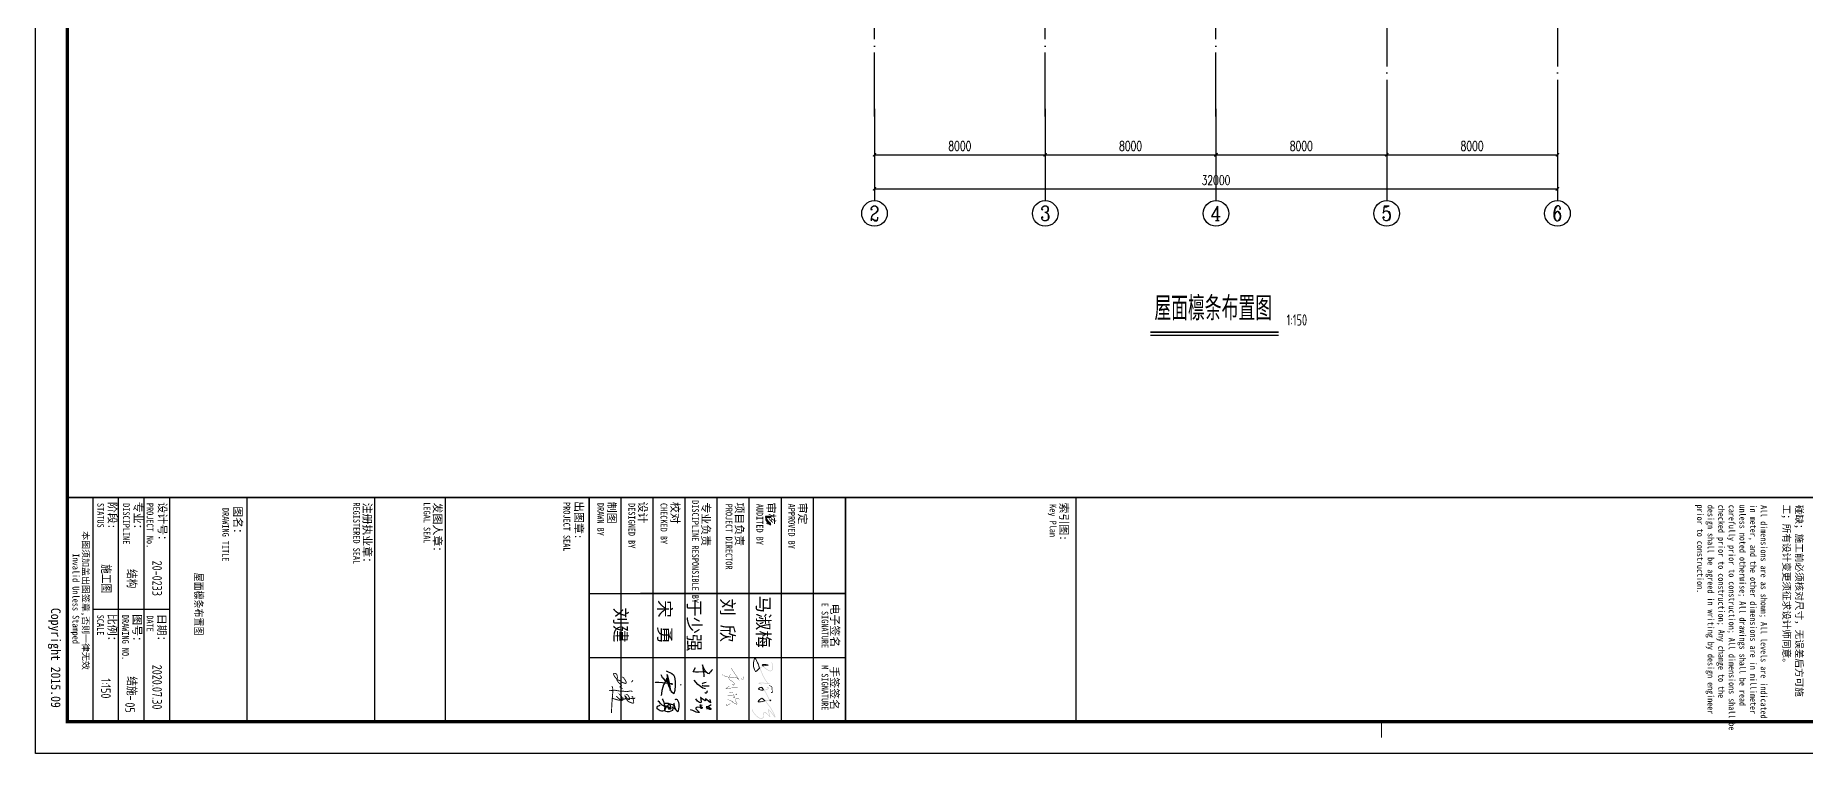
# Model space of a CAD drawing. Extents: x 899043 to 2598688, y -137197 to 211789.
# Drawn here: x 1499643 to 1582584, y 3985 to 37655 of the extents above; entities that cross this region are included whole.
import ezdxf
from ezdxf.enums import TextEntityAlignment as Align

# ---------------------------------------------------------------- set-up
doc = ezdxf.new("R2010")
doc.units = 0
doc.header["$LTSCALE"] = 1500
doc.header["$MEASUREMENT"] = 0
doc.linetypes.add('DOTE', pattern=[2.42, 2, -0.2, 0.02, -0.2])
for name, color, linetype in [('00-tk', 151, 'Continuous'), ('AXIS', 3, 'Continuous'), ('AXIS_TEXT', 7, 'Continuous'), ('iicon', 7, 'Continuous'), ('NUM', 7, 'Continuous'), ('WALL', 7, 'Continuous')]:
    doc.layers.add(name, color=color, linetype=linetype)
for name, color, linetype, lineweight in [('TK-签名', 70, 'Continuous', 30), ('功能名称', 255, 'Continuous', 0), ('钢板标注', 9, 'Continuous', 18)]:
    doc.layers.add(name, color=color, linetype=linetype, lineweight=lineweight)
doc.styles.add('_TCH_AXIS', font='COMPLEX', dxfattribs={"bigfont": 'GBCBIG'})
doc.styles.add('_TCH_DIM_T3', font='SIMPLEX', dxfattribs={"width": 0.705882, "bigfont": 'GBCBIG'})
doc.styles.add('COMPLEX', font='COMPLEX')
doc.styles.add('DS6FS', font='tssdeng.shx', dxfattribs={"width": 0.8, "bigfont": 'tssdchn.shx'})
doc.styles.add('DS6HT', font='simhei.ttf', dxfattribs={"width": 0.8})
doc.styles.add('H1', font='')
doc.styles.add('TSSD_Dimension', font='Tssdeng.shx', dxfattribs={"width": 0.7, "bigfont": 'hztxt.shx'})
doc.styles.get('H1').set_extended_font_data('SimSun')
doc.dimstyles.new('_TCH_ARCH&&150', dxfattribs={"dimtxt": 446.25, "dimasz": 150, "dimexe": 375, "dimexo": 450, "dimgap": 189.375, "dimtad": 1, "dimdec": 0, "dimzin": 0, "dimdsep": 46, "dimtxsty": '_TCH_DIM_T3', "dimblk": 'ARCHTICK', "dimcen": 0.09, "dimclrt": 7, "dimazin": 2, "dimtfac": 1, "dimtdec": 0, "dimtix": 1, "dimtmove": 2, "dimatfit": 3, "dimfxl": 0, "dimtolj": 1, "dimtzin": 0, "dimarcsym": 0})

# ---------------------------------------------------------------- blocks, each defined once
blk = doc.blocks.new('A$C7C122B11')
at = {"layer": 'iicon', "color": 13, "const_width": 7.58}
for points in [[(244, 611), (279, 605)], [(279, 605), (315, 591)], [(321, 572), (298, 526)], [(315, 591), (321, 572)], [(872, 485), (858, 469)], [(0, 251), (101, 316)], [(101, 316), (199, 383)], [(180, 234), (214, 214)], [(220, 61), (189, 0)], [(199, 383), (301, 455)], [(214, 214), (249, 201)], [(254, 164), (220, 61)], [(249, 201), (284, 195)], [(270, 260), (254, 164)], [(322, 465), (255, 393)], [(255, 393), (267, 338)], [(267, 338), (270, 260)], [(284, 195), (312, 200)], [(301, 455), (344, 476)], [(312, 200), (331, 220)], [(331, 220), (382, 295)], [(382, 295), (411, 328)], [(411, 328), (434, 349)], [(434, 349), (448, 349)], [(448, 349), (455, 315)], [(455, 315), (462, 292)], [(462, 292), (485, 335)], [(535, 158), (509, 209)], [(575, 108), (535, 158)], [(554, 440), (553, 381)], [(553, 381), (555, 298)], [(555, 298), (561, 212)], [(561, 212), (572, 134)], [(572, 134), (575, 108)], [(674, 309), (686, 266)], [(686, 266), (692, 224)], [(692, 224), (692, 211)], [(718, 416), (741, 413)], [(745, 400), (719, 368)], [(726, 309), (755, 327)], [(741, 413), (745, 400)], [(755, 327), (790, 346)], [(756, 296), (765, 257)], [(762, 218), (762, 180)], [(762, 180), (763, 160)], [(765, 257), (762, 218)], [(790, 346), (817, 357)], [(826, 342), (799, 315)], [(817, 357), (835, 356)], [(835, 356), (826, 342)], [(858, 469), (850, 439)], [(850, 439), (850, 403)], [(850, 403), (863, 373)], [(863, 373), (876, 363)], [(876, 363), (897, 363)], [(892, 201), (876, 164)], [(909, 233), (892, 201)], [(897, 363), (924, 382)], [(921, 283), (909, 233)], [(923, 311), (921, 283)], [(924, 382), (974, 414)], [(951, 294), (937, 279)], [(971, 334), (951, 294)], [(991, 378), (971, 334)], [(974, 414), (997, 421)], [(980, 231), (1007, 207)], [(1010, 411), (991, 378)], [(997, 421), (1010, 411)], [(1033, 121), (1002, 119)], [(1007, 207), (1028, 171)], [(1028, 171), (1033, 146)], [(1033, 146), (1033, 121)]]:
    blk.add_lwpolyline(points, dxfattribs=at)
blk = doc.blocks.new('A$C26561F03')
at = {"layer": 'WALL'}
for p, q in [((150, 688), (177, 655)), ((177, 655), (214, 628)), ((214, 628), (252, 600)), ((252, 600), (277, 584)), ((277, 584), (268, 546)), ((662, 590), (665, 508)), ((1068, 593), (1118, 614)), ((1150, 572), (1084, 500)), ((1118, 614), (1187, 628)), ((1187, 628), (1150, 572)), ((1246, 649), (1268, 615)), ((1268, 615), (1304, 564)), ((1304, 564), (1309, 523)), ((1307, 568), (1333, 598)), ((1333, 598), (1360, 635)), ((1377, 566), (1343, 524)), ((1360, 635), (1394, 635)), ((1397, 608), (1377, 566)), ((1394, 635), (1397, 608)), ((88, 412), (0, 376)), ((0, 376), (76, 385)), ((76, 385), (204, 403)), ((222, 89), (81, 156)), ((166, 452), (88, 412)), ((224, 488), (166, 452)), ((204, 403), (295, 415)), ((216, 496), (223, 419)), ((231, 157), (222, 89)), ((223, 419), (231, 254)), ((268, 546), (224, 488)), ((231, 254), (231, 157)), ((295, 415), (378, 424)), ((616, 235), (483, 114)), ((550, 496), (561, 437)), ((561, 437), (583, 381)), ((583, 381), (597, 366)), ((680, 311), (616, 235)), ((660, 364), (640, 392)), ((669, 415), (660, 364)), ((665, 508), (669, 415)), ((725, 389), (680, 311)), ((749, 474), (725, 389)), ((810, 531), (834, 516)), ((834, 516), (863, 508)), ((863, 508), (884, 493)), ((880, 471), (867, 448)), ((884, 493), (880, 471)), ((1057, 371), (1016, 328)), ((1016, 328), (1022, 313)), ((1022, 313), (1078, 322)), ((1120, 459), (1057, 371)), ((1135, 221), (1058, 166)), ((1084, 500), (1061, 471)), ((1061, 471), (1109, 474)), ((1078, 322), (1153, 340)), ((1109, 474), (1120, 459)), ((1181, 286), (1135, 221)), ((1153, 340), (1188, 328)), ((1188, 328), (1181, 286)), ((1271, 364), (1258, 328)), ((1258, 328), (1263, 293)), ((1263, 293), (1289, 314)), ((1289, 314), (1309, 338)), ((1309, 523), (1308, 495)), ((1309, 338), (1344, 361)), ((1343, 524), (1316, 499)), ((1316, 499), (1363, 515)), ((1328, 304), (1325, 232)), ((1325, 232), (1330, 189)), ((1328, 304), (1332, 359)), ((1357, 326), (1328, 304)), ((1330, 189), (1340, 165)), ((1332, 359), (1335, 388)), ((1340, 165), (1370, 167)), ((1344, 361), (1362, 360)), ((1365, 339), (1357, 326)), ((1362, 360), (1365, 339)), ((1363, 515), (1390, 517)), ((1370, 167), (1427, 221)), ((1429, 80), (1406, 0)), ((1427, 221), (1472, 263)), ((1474, 180), (1429, 80)), ((1472, 263), (1484, 279)), ((1486, 229), (1474, 180)), ((1484, 279), (1486, 229))]:
    blk.add_line(p, q, dxfattribs=at)
blk = doc.blocks.new('20150828165454')
h = blk.add_hatch(color=256)
h.paths.add_polyline_path([(-4440, 30), (-4590, 65), (-4738, 73), (-4862, 73), (-4992, 72), (-5125, 52), (-5266, 37), (-5393, 13), (-5517, -12), (-5636, -56), (-5741, -115), (-5764, -162), (-5753, -202), (-5720, -224), (-5687, -211), (-5590, -156), (-5487, -118), (-5372, -95), (-5250, -72), (-5111, -57), (-4983, -38), (-4861, -37), (-4741, -37), (-4606, -44), (-4481, -73), (-4396, -123), (-4309, -200), (-4258, -277), (-4228, -372), (-4222, -432), (-4226, -493), (-4256, -619), (-4303, -715), (-4397, -874), (-4482, -1002), (-4524, -1077), (-4590, -1174), (-4663, -1268), (-4809, -1452), (-5015, -1664), (-5034, -1609), (-5089, -1342), (-5123, -1119), (-5136, -855), (-5186, -665), (-5310, -733), (-5417, -938), (-5505, -1249), (-5497, -1579), (-5468, -1849), (-5423, -2020), (-5307, -2086), (-5075, -1883), (-5061, -1869), (-5023, -1980), (-4920, -2172), (-4812, -2296), (-4775, -2346), (-4907, -2394), (-5121, -2478), (-5344, -2571), (-5520, -2636), (-5732, -2723), (-5969, -2837), (-6203, -2949), (-6416, -3043), (-6581, -3165), (-6703, -3245), (-6753, -3389), (-6543, -3484), (-6306, -3571), (-6047, -3628), (-5675, -3683), (-5346, -3696), (-4984, -3674), (-4626, -3589), (-4404, -3489), (-4020, -3309), (-3956, -3186), (-3956, -3088), (-4121, -2902), (-4378, -2661), (-4537, -2481), (-4598, -2400), (-4501, -2365), (-4236, -2257), (-3766, -2061), (-3213, -1827), (-2411, -1391), (-2174, -1208), (-2003, -1066), (-1843, -939), (-1870, -1118), (-1916, -1391), (-1963, -1659), (-1997, -1943), (-2000, -2196), (-1987, -2394), (-1897, -2716), (-1739, -2464), (-1664, -2061), (-1660, -2046), (-1673, -2009), (-1704, -2000), (-1735, -2006), (-1772, -2040), (-1844, -2423), (-1858, -2447), (-1878, -2376), (-1890, -2193), (-1887, -1950), (-1854, -1675), (-1808, -1409), (-1762, -1135), (-1727, -907), (-1723, -906), (-1721, -872), (-1721, -871), (-1703, -509, 0.9997794), (-1812, -503), (-1829, -818), (-1884, -831), (-2072, -981), (-2243, -1122), (-2471, -1298), (-3261, -1728), (-3808, -1959), (-4278, -2155), (-4541, -2262), (-4667, -2307), (-4727, -2228), (-4828, -2109), (-4922, -1935), (-4975, -1781), (-4727, -1525), (-4576, -1336), (-4501, -1239), (-4430, -1135), (-4388, -1059), (-4304, -932), (-4206, -767), (-4152, -656), (-4116, -509), (-4112, -430), (-4119, -351), (-4158, -229), (-4225, -127), (-4331, -33)])
h.paths.add_polyline_path([(-5250, -856), (-5246, -872), (-5233, -1130), (-5198, -1361), (-5140, -1638), (-5101, -1752), (-5151, -1803), (-5320, -1952), (-5328, -1947), (-5360, -1829), (-5387, -1572), (-5395, -1263), (-5314, -979)], flags=16)
h.paths.add_polyline_path([(-4706, -2439), (-4622, -2551), (-4457, -2737), (-4200, -2979), (-4066, -3130), (-4066, -3160), (-4100, -3226), (-4450, -3389), (-4661, -3484), (-5000, -3565), (-5347, -3585), (-5665, -3573), (-6027, -3519), (-6275, -3465), (-6502, -3382), (-6616, -3330), (-6611, -3316), (-6519, -3255), (-6360, -3139), (-6157, -3049), (-5921, -2936), (-5688, -2824), (-5479, -2739), (-5303, -2673), (-5080, -2580), (-4869, -2497)], flags=16)
blk.add_hatch(color=256).paths.add_polyline_path([(-168, -111), (-139, -122), (-168, -209), (-178, -172), (-217, -188), (-241, -231), (-240, -253), (-228, -276), (-200, -294), (-168, -302), (-115, -297), (-77, -292), (-54, -271), (-64, -244), (0, -55), (-152, 0), (-457, -20), (-795, -59), (-1146, -70), (-1281, -116), (-1343, -253), (-1500, -603), (-1494, -694), (-1442, -689), (-1397, -663), (-1400, -648), (-1243, -299), (-1200, -205), (-1126, -179), (-787, -168), (-448, -130)])
h = blk.add_hatch(color=256)
h.paths.add_polyline_path([(-688, -999), (-758, -854), (-875, -743), (-1035, -731), (-1201, -885), (-1136, -1058), (-1108, -1080), (-1080, -1087), (-1031, -1082), (-1031, -1038), (-1033, -1019), (-1072, -915), (-995, -844), (-922, -850), (-848, -920), (-789, -1044), (-688, -1286), (-658, -1498), (-642, -1566), (-853, -1712), (-1191, -1986), (-1209, -2083), (-1177, -2315), (-1093, -2534), (-846, -2791), (-664, -2671), (-615, -2561), (-516, -2337), (-480, -2070), (-489, -1817), (-511, -1642), (-518, -1613), (-479, -1586), (-165, -1385), (192, -1191), (537, -1003), (1087, -738), (1231, -674), (1250, -797), (1292, -1025), (1329, -1168), (1390, -1315), (1395, -1327), (1306, -1404), (1156, -1569), (983, -1775), (814, -1969), (842, -2080), (917, -2204), (1145, -2513), (1400, -2745), (1622, -2852), (1738, -2764), (1754, -2564), (1717, -2283), (1677, -1889), (1607, -1705), (1537, -1400), (1523, -1361), (1651, -1250), (1970, -1051), (2327, -770), (2760, -428), (2899, -354), (3238, -160), (3696, 101), (3975, 242), (4325, 379), (4403, 392), (4098, 197), (3764, -67), (3426, -339), (3128, -580), (3036, -733), (3084, -838), (3231, -876), (4286, -573), (4170, -677), (3520, -1353), (3490, -1494), (3543, -1600), (3652, -1703), (3791, -1744), (4210, -1764), (4485, -1782), (4603, -1871), (4653, -1995), (4701, -2170), (4651, -2340), (4517, -2625), (4351, -2851), (4045, -3162), (3802, -3368), (3636, -3501), (3516, -3583), (3351, -3668), (3136, -3711), (3117, -3707), (3087, -3712), (3058, -3730), (3044, -3762), (3044, -3803), (3072, -3829), (3115, -3829), (3158, -3819), (3388, -3773), (3573, -3678), (3701, -3590), (3872, -3453), (4120, -3243), (4435, -2922), (4612, -2681), (4754, -2379), (4815, -2171), (4757, -1960), (4694, -1802), (4525, -1674), (4216, -1654), (3809, -1635), (3708, -1605), (3633, -1534), (3606, -1480), (3621, -1406), (4246, -756), (4499, -531), (4400, -447), (4272, -463), (3230, -762), (3162, -745), (3160, -740), (3213, -654), (3495, -425), (3832, -153), (4162, 107), (4528, 341), (4539, 495), (4415, 505), (4296, 485), (3930, 343), (3644, 198), (3183, -65), (2846, -258), (2700, -335), (2259, -684), (1907, -961), (1585, -1162), (1483, -1251), (1434, -1133), (1400, -1002), (1358, -778), (1335, -627), (1338, -626), (1600, -468), (1348, -242), (1207, -133), (1215, -560), (1041, -638), (487, -905), (139, -1094), (-221, -1290), (-540, -1495), (-545, -1498), (-550, -1478), (-581, -1257)])
h.paths.add_polyline_path([(-617, -1682), (-599, -1826), (-590, -2065), (-623, -2307), (-715, -2516), (-752, -2596), (-830, -2649), (-998, -2474), (-1070, -2287), (-1098, -2086), (-1090, -2046), (-787, -1800)], flags=16)
h.paths.add_polyline_path([(935, -1998), (1066, -1847), (1239, -1641), (1383, -1483), (1433, -1440), (1501, -1737), (1569, -1915), (1608, -2296), (1643, -2567), (1632, -2706), (1609, -2724), (1462, -2653), (1227, -2439), (1009, -2142), (945, -2037)], flags=16)
h.paths.add_polyline_path([(1324, -506), (1321, -366), (1416, -451)], flags=16)
for points in [[(-4869, -2497), (-4706, -2439), (-4622, -2551), (-4457, -2737), (-4200, -2979), (-4066, -3130), (-4066, -3160), (-4100, -3226), (-4450, -3389), (-4661, -3484), (-5000, -3565), (-5347, -3585), (-5665, -3573), (-6027, -3519), (-6275, -3465), (-6502, -3382), (-6616, -3330), (-6611, -3316), (-6519, -3255), (-6360, -3139), (-6157, -3049), (-5921, -2936), (-5688, -2824), (-5479, -2739), (-5303, -2673), (-5080, -2580)], [(-5246, -872), (-5233, -1130), (-5198, -1361), (-5140, -1638), (-5101, -1752), (-5151, -1803), (-5320, -1952), (-5328, -1947), (-5360, -1829), (-5387, -1572), (-5395, -1263), (-5314, -979), (-5250, -856)], [(-617, -1682), (-599, -1826), (-590, -2065), (-623, -2307), (-715, -2516), (-752, -2596), (-830, -2649), (-998, -2474), (-1070, -2287), (-1098, -2086), (-1090, -2046), (-787, -1800)], [(1383, -1483), (1433, -1440), (1501, -1737), (1569, -1915), (1608, -2296), (1643, -2567), (1632, -2706), (1609, -2724), (1462, -2653), (1227, -2439), (1009, -2142), (945, -2037), (935, -1998), (1066, -1847), (1239, -1641)], [(1321, -366), (1324, -506), (1416, -451)]]:
    blk.add_lwpolyline(points, close=True)
blk = doc.blocks.new('A$C16496DF1')
at = {"layer": '00-tk'}
for p, q in [((178350, 126150), (178350, 0)), ((166350, 124650), (166350, 1500)), ((176850, 124650), (176850, 1500)), ((166350, 48750), (176850, 48750)), ((166350, 37950), (176850, 37950)), ((166350, 37950), (176850, 37950)), ((166350, 37950), (176850, 37950)), ((166350, 37950), (176850, 37950)), ((166350, 37950), (176850, 37950)), ((176850, 37950), (166350, 37950)), ((176850, 37950), (166350, 37950)), ((176850, 37950), (166350, 37950)), ((166350, 37950), (176850, 37950)), ((170850, 25950), (170850, 37950)), ((170850, 37950), (170850, 28350)), ((173850, 25950), (173850, 37950)), ((173850, 28350), (173850, 37950)), ((176850, 36450), (166350, 36450)), ((176850, 34950), (166350, 34950)), ((176850, 34950), (166350, 34950)), ((167232, 34253), (167230, 34214)), ((167230, 34214), (167275, 34214)), ((167273, 34460), (167232, 34450)), ((167232, 34450), (167232, 34304)), ((167232, 34304), (167233, 34290)), ((167233, 34290), (167232, 34253)), ((167273, 34304), (167273, 34460)), ((167273, 34266), (167273, 34304)), ((167274, 34228), (167273, 34266)), ((167275, 34214), (167274, 34228)), ((167365, 34259), (167328, 34246)), ((167328, 34246), (167337, 34237)), ((167337, 34237), (167359, 34208)), ((167359, 34208), (167385, 34219)), ((167399, 34274), (167365, 34259)), ((167385, 34219), (167419, 34235)), ((167429, 34291), (167399, 34274)), ((167419, 34235), (167440, 34248)), ((167462, 34313), (167429, 34291)), ((167440, 34248), (167471, 34269)), ((167490, 34336), (167462, 34313)), ((167471, 34269), (167496, 34287)), ((167505, 34352), (167490, 34336)), ((167496, 34287), (167526, 34314)), ((167533, 34382), (167505, 34352)), ((167526, 34314), (167588, 34314)), ((167555, 34409), (167533, 34382)), ((167556, 34412), (167555, 34409)), ((167576, 34446), (167556, 34412)), ((167556, 34344), (167581, 34376)), ((167588, 34314), (167556, 34344)), ((167581, 34460), (167576, 34446)), ((167614, 34441), (167581, 34460)), ((167581, 34376), (167601, 34403)), ((167601, 34403), (167604, 34408)), ((167604, 34408), (167629, 34435)), ((167629, 34435), (167614, 34441)), ((176850, 33450), (166350, 33450)), ((176850, 33450), (166350, 33450)), ((176850, 31950), (166350, 31950)), ((176850, 31950), (166350, 31950)), ((176850, 30450), (166350, 30450)), ((176850, 30450), (166350, 30450)), ((176850, 28950), (166350, 28950)), ((176850, 28950), (166350, 28950)), ((176850, 27450), (166350, 27450)), ((176850, 27450), (166350, 27450)), ((166350, 25950), (176850, 25950)), ((166350, 25950), (176850, 25950)), ((176850, 25950), (166350, 25950)), ((176850, 25950), (166350, 25950)), ((166350, 19200), (176850, 19200)), ((176850, 15900), (166350, 15900)), ((176850, 6300), (166350, 6300)), ((171600, 6300), (171600, 2700)), ((176850, 5100), (166350, 5100)), ((176850, 3900), (166350, 3900)), ((176850, 2700), (166350, 2700)), ((176850, 1500), (3750, 1500)), ((176850, 1500), (166350, 1500))]:
    blk.add_line(p, q, dxfattribs=at)
at = {"layer": '00-tk', "linetype": 'Continuous'}
blk.add_line((178350, 0), (0, 0), dxfattribs=at)
at = {"layer": '00-tk', "const_width": 150}
blk.add_lwpolyline([(3750, 124650), (176850, 124650), (176850, 1500), (3750, 1500)], close=True, dxfattribs=at)
at = {"layer": '00-tk'}
for points, const_width in [([(166350, 1500), (166350, 124650)], 75), ([(176850, 63075), (177600, 63075)], 52.5)]:
    blk.add_lwpolyline(points, dxfattribs=dict(at, const_width=const_width))
blk.add_lwpolyline([(166350, 9900), (176850, 9900), (176850, 6300), (166350, 6300)], close=True, dxfattribs=at)
at = {"layer": 'AXIS', "color": 1, "ltscale": 1000, "const_width": 42}
for points in [[(174750, 27508), (174788, 27535), (174802, 27565), (174828, 27581), (174865, 27605), (174895, 27627), (174923, 27646), (174953, 27664), (174984, 27677), (175019, 27686), (175044, 27682), (175055, 27669), (175061, 27647), (175054, 27622), (175024, 27528), (175018, 27515), (175001, 27486), (174989, 27467), (174965, 27434), (174942, 27403), (174912, 27334), (174907, 27312), (174888, 27270), (174858, 27237), (174836, 27221), (174811, 27198), (174780, 27168), (174749, 27149), (174713, 27125), (174666, 27105), (174641, 27093), (174605, 27088), (174596, 27101), (174586, 27132), (174590, 27158), (174602, 27188), (174625, 27228), (174649, 27242), (174677, 27253), (174736, 27265), (174778, 27270), (174820, 27263), (174864, 27243), (174895, 27245), (174921, 27256), (174974, 27293), (175036, 27340), (175083, 27396), (175120, 27442), (175147, 27463), (175183, 27445), (175193, 27422), (175198, 27405), (175223, 27386), (175235, 27407), (175257, 27434), (175275, 27459), (175293, 27501), (175293, 27501), (175295, 27512)], [(174908, 28001), (174933, 27984), (174957, 27969), (174970, 27951), (174986, 27931), (174992, 27921)], [(175457, 27971), (175422, 27945), (175422, 27945), (175413, 27892), (175413, 27864), (175417, 27837), (175424, 27809), (175439, 27758), (175444, 27701), (175444, 27655), (175428, 27583), (175422, 27479), (175424, 27433), (175419, 27381), (175406, 27310), (175393, 27214), (175378, 27163), (175391, 27014), (175384, 26926), (175386, 26891), (175387, 26877)], [(175566, 27661), (175574, 27706), (175605, 27752), (175641, 27788), (175718, 27825), (175757, 27838), (175780, 27844), (175803, 27844), (175819, 27808), (175796, 27752), (175757, 27716), (175697, 27677), (175665, 27646), (175647, 27628), (175711, 27638), (175774, 27647), (175788, 27640), (175787, 27590), (175743, 27545), (175733, 27520), (175703, 27487), (175670, 27462), (175642, 27443), (175623, 27418), (175685, 27473), (175733, 27482), (175772, 27495), (175811, 27499), (175841, 27494), (175814, 27438), (175812, 27387), (175777, 27348), (175737, 27295), (175697, 27263), (175677, 27240), (175669, 27218)], [(175703, 27933), (175682, 27951), (175676, 27971), (175695, 27988), (175743, 28000), (175788, 28008), (175853, 28019), (175881, 28027), (175912, 28032), (175943, 28035), (175975, 28025), (175988, 28000), (175976, 27955), (175968, 27916), (175943, 27866), (175919, 27800), (175850, 27724), (175827, 27713), (175816, 27704), (175769, 27709), (175757, 27716)], [(175738, 28105), (175753, 28077), (175768, 28058), (175769, 28031), (175772, 28021), (175775, 28005), (175760, 27963), (175764, 27909), (175774, 27887), (175775, 27873), (175773, 27842), (175781, 27739), (175774, 27709), (175787, 27622), (175798, 27579), (175811, 27559), (175838, 27516), (175867, 27474), (175863, 27437), (175849, 27397), (175844, 27348), (175825, 27238), (175804, 27191), (175782, 27105), (175754, 27038)], [(175182, 27010), (175235, 27037), (175291, 27049), (175387, 27052), (175433, 27056), (175480, 27055), (175557, 27044), (175618, 27033), (175698, 27039), (175721, 27033), (175760, 27019), (175814, 27023), (175856, 27025), (175925, 27017), (175962, 27009), (176019, 27006), (176068, 27009), (176115, 27009), (176167, 27004), (176229, 27000), (176296, 26996), (176341, 26993), (176393, 26992), (176426, 26995), (176443, 26996)]]:
    blk.add_lwpolyline(points, dxfattribs=at)
at = {"layer": 'TK-签名'}
for p, q in [((174590, 29823), (174663, 29896)), ((174663, 29896), (174755, 29938)), ((174755, 29938), (174866, 29958)), ((174866, 29958), (174975, 29977)), ((174975, 29977), (175055, 29977)), ((175055, 29977), (175157, 29977)), ((175141, 30252), (175110, 30221)), ((175157, 29977), (175395, 29967)), ((175395, 29967), (175554, 29911)), ((175554, 29911), (175474, 29820)), ((175793, 30037), (175809, 30062)), ((175799, 30005), (175793, 30037)), ((175811, 29983), (175799, 30005)), ((175809, 30062), (175868, 30098)), ((175868, 30098), (175943, 30128)), ((175943, 30128), (176051, 30143)), ((176002, 29926), (175984, 29919)), ((175984, 29919), (176015, 29916)), ((176124, 29947), (176002, 29926)), ((176015, 29916), (176074, 29927)), ((176061, 29860), (176015, 29702)), ((176051, 30143), (176140, 30145)), ((176099, 29928), (176061, 29860)), ((176074, 29927), (176231, 29961)), ((176238, 29942), (176099, 29928)), ((176215, 29979), (176124, 29947)), ((176140, 30145), (176261, 30138)), ((176140, 29838), (176220, 29869)), ((176305, 30018), (176215, 29979)), ((176220, 29869), (176334, 29854)), ((176231, 29961), (176273, 29954)), ((176273, 29954), (176238, 29942)), ((176261, 30138), (176394, 30095)), ((176354, 30048), (176305, 30018)), ((176394, 30095), (176354, 30048)), ((174467, 29561), (174590, 29823)), ((174717, 29614), (174646, 29601)), ((174646, 29601), (174649, 29607)), ((174649, 29607), (174890, 29663)), ((174694, 29332), (174659, 29318)), ((174752, 29362), (174694, 29332)), ((174804, 29612), (174717, 29614)), ((174791, 29389), (174752, 29362)), ((174847, 29437), (174791, 29389)), ((174899, 29620), (174804, 29612)), ((174813, 29563), (174844, 29574)), ((174844, 29574), (174995, 29504)), ((174931, 29516), (174847, 29437)), ((174890, 29663), (175044, 29698)), ((174976, 29633), (174899, 29620)), ((174992, 29585), (174931, 29516)), ((175072, 29649), (174976, 29633)), ((175047, 29662), (174992, 29585)), ((174995, 29504), (175133, 29434)), ((175015, 29058), (175007, 29040)), ((175017, 29216), (175014, 29119)), ((175014, 29119), (175015, 29058)), ((175037, 29379), (175017, 29216)), ((175086, 29773), (175037, 29379)), ((175044, 29698), (175202, 29726)), ((175130, 29665), (175072, 29649)), ((175076, 29855), (175075, 29836)), ((175075, 29836), (175084, 29823)), ((175093, 29841), (175076, 29855)), ((175084, 29823), (175086, 29773)), ((175120, 29832), (175093, 29841)), ((175190, 29682), (175130, 29665)), ((175133, 29434), (175239, 29393)), ((175285, 29721), (175190, 29682)), ((175202, 29726), (175330, 29736)), ((175239, 29393), (175395, 29357)), ((175343, 29752), (175285, 29721)), ((175330, 29736), (175372, 29722)), ((175417, 29791), (175343, 29752)), ((175374, 29710), (175369, 29714)), ((175372, 29722), (175374, 29710)), ((175395, 29357), (175528, 29342)), ((175474, 29820), (175417, 29791)), ((175528, 29342), (175586, 29331)), ((175586, 29331), (175612, 29321)), ((175612, 29321), (175638, 29309)), ((175785, 29361), (175829, 29396)), ((175829, 29396), (175904, 29424)), ((175898, 29180), (175875, 29163)), ((175945, 29234), (175898, 29180)), ((175904, 29424), (176029, 29467)), ((175992, 29278), (175945, 29234)), ((176025, 29314), (175992, 29278)), ((175995, 29633), (175994, 29479)), ((176003, 29665), (175995, 29633)), ((176015, 29702), (176003, 29665)), ((176074, 29373), (176025, 29314)), ((176029, 29467), (176080, 29480)), ((176034, 29693), (176050, 29715)), ((176050, 29668), (176034, 29693)), ((176050, 29715), (176087, 29735)), ((176076, 29640), (176050, 29668)), ((176065, 29454), (176083, 29481)), ((176079, 29255), (176072, 29276)), ((176115, 29427), (176074, 29373)), ((176104, 29604), (176076, 29640)), ((176087, 29236), (176079, 29255)), ((176080, 29480), (176149, 29491)), ((176083, 29481), (176111, 29502)), ((176087, 29735), (176156, 29752)), ((176105, 29200), (176087, 29236)), ((176158, 29568), (176104, 29604)), ((176130, 29167), (176105, 29200)), ((176111, 29502), (176146, 29504)), ((176152, 29648), (176113, 29630)), ((176113, 29630), (176211, 29640)), ((176146, 29469), (176115, 29427)), ((176176, 29136), (176130, 29167)), ((176139, 29563), (176131, 29548)), ((176173, 29613), (176139, 29563)), ((176146, 29504), (176161, 29490)), ((176161, 29490), (176146, 29469)), ((176149, 29491), (176233, 29483)), ((176201, 29688), (176152, 29648)), ((176156, 29752), (176187, 29759)), ((176212, 29533), (176158, 29568)), ((176184, 29652), (176173, 29613)), ((176206, 29123), (176176, 29136)), ((176189, 29710), (176184, 29652)), ((176187, 29759), (176239, 29765)), ((176196, 29754), (176189, 29710)), ((176197, 29793), (176196, 29754)), ((176202, 29795), (176197, 29793)), ((176241, 29731), (176201, 29688)), ((176230, 29773), (176202, 29795)), ((176245, 29133), (176206, 29123)), ((176211, 29640), (176245, 29662)), ((176283, 29502), (176212, 29533)), ((176245, 29751), (176230, 29773)), ((176233, 29483), (176290, 29471)), ((176239, 29765), (176267, 29760)), ((176267, 29760), (176241, 29731)), ((176256, 29714), (176245, 29751)), ((176245, 29662), (176258, 29681)), ((176275, 29175), (176245, 29133)), ((176258, 29681), (176256, 29714)), ((176308, 29222), (176275, 29175)), ((176342, 29506), (176283, 29502)), ((176290, 29471), (176337, 29453)), ((176338, 29279), (176308, 29222)), ((176334, 29854), (176367, 29779)), ((176337, 29453), (176353, 29404)), ((176355, 29332), (176338, 29279)), ((176375, 29530), (176342, 29506)), ((176353, 29404), (176363, 29366)), ((176363, 29366), (176355, 29332)), ((176367, 29779), (176385, 29701)), ((176386, 29603), (176375, 29530)), ((176385, 29701), (176386, 29603))]:
    blk.add_line(p, q, dxfattribs=at)
for name, p, xscale, yscale, zscale in [('20150828165454', (175518, 34542), 0.2499999997671694, 0.2499999997671694, 0.2499999997671694), ('A$C7C122B11', (174327, 32162), 1.698991545126773, 1.698991544893943, 1.698991544950582)]:
    blk.add_blockref(name, p, dxfattribs=dict(xscale=xscale, yscale=yscale, zscale=zscale))
at = {"color": 1, "xscale": 1.5, "yscale": 1.5, "zscale": 1.5}
blk.add_blockref('A$C26561F03', (174189, 30690), dxfattribs=at)
at = {"layer": '00-tk'}
for s, height, style, p in [('碰缺；施工前必须核对尺寸，无误差后方可施', 330, 'H1', (166686, 82479)), ('工；所有设计变更须征求设计师同意。', 330, 'H1', (166677, 81884)), ('索引图:', 375, 'DS6HT', (166581, 48008)), ('电子签名', 375, 'DS6HT', (171318, 37272)), ('手签签名', 375, 'DS6HT', (174260, 37253)), ('审定', 375, 'DS6HT', (166583, 35763)), ('审核', 375, 'DS6HT', (166582, 34278)), ('项目负责', 375, 'DS6HT', (166576, 32800)), ('专业负责', 375, 'DS6HT', (166579, 31227)), ('校对', 375, 'DS6HT', (166549, 29788)), ('设计', 375, 'DS6HT', (166539, 28267)), ('制图', 375, 'DS6HT', (166545, 26817)), ('出图章:', 375, 'DS6HT', (166512, 25281)), ('发图人章：', 375, 'DS6HT', (166585, 18652)), ('注册执业章：', 375, 'DS6HT', (166586, 15364)), ('图名：', 375, 'DS6HT', (166756, 9300)), ('设计号：', 375, 'DS6HT', (166565, 5767)), ('日期：', 375, 'DS6HT', (171794, 5732)), ('专业：', 375, 'DS6HT', (166549, 4623)), ('图号：', 375, 'DS6HT', (171814, 4583)), ('阶段:', 375, 'DS6HT', (166549, 3421)), ('比例：', 375, 'DS6HT', (171798, 3408))]:
    blk.add_text(s, height=height, dxfattribs=dict(at, style=style)).set_placement(p)
for s, height, style, width, p in [('All dimensions are as shown; All levels are indicated', 297, 'H1', 0.85, (166701, 80838)), ('in meter, and the other dimensions are in millimeter', 297, 'H1', 0.85, (166674, 80341)), ('unless noted otherwise; All drawings shall be read', 297, 'H1', 0.85, (166675, 79844)), ('carefully prior to construction; All dimensions shall be', 297, 'H1', 0.85, (166685, 79342)), ('checked prior to construction; Any change to the', 297, 'H1', 0.85, (166685, 78845)), ('prior to construction.', 297, 'H1', 0.85, (166674, 77852)), ('design shall be agreed in writing by design engineer', 297, 'H1', 0.85, (166687, 78349)), ('Key Plan', 315, 'DS6HT', 0.9, (166655, 47527)), ('E SIGNATURE', 315, 'DS6HT', 0.9, (171280, 36837)), ('M SIGNATURE', 315, 'DS6HT', 0.9, (174205, 36837)), ('APPROVED BY', 315, 'DS6HT', 0.9, (166631, 35280)), ('AUDITED BY', 315, 'DS6HT', 0.9, (166639, 33786)), ('PROJECT DIRECTOR', 315, 'DS6HT', 0.9, (166634, 32342)), ('DISCIPLINE RESPONSIBLE BY', 315, 'DS6HT', 0.75, (166471, 30768)), ('CHECKED BY', 315, 'DS6HT', 0.9, (166601, 29289)), ('DESIGNED BY', 315, 'DS6HT', 0.9, (166608, 27787)), ('DRAWN BY', 315, 'DS6HT', 0.9, (166598, 26330)), (' PROJECT SEAL', 315, 'DS6HT', 0.9, (166365, 24741)), ('LEGAL SEAL', 315, 'DS6HT', 0.9, (166571, 18190)), ('REGISTERED SEAL', 315, 'DS6HT', 0.9, (166575, 14889)), ('DRAWING TITLE', 315, 'DS6HT', 0.9, (166834, 8760)), ('PROJECT No.', 315, 'DS6HT', 0.9, (166597, 5215)), ('DATE', 315, 'DS6HT', 0.9, (171868, 5217)), ('DISCIPLINE', 315, 'DS6HT', 0.9, (166612, 4103)), ('DRAWING NO.', 315, 'DS6HT', 0.9, (171847, 4064)), ('STATUS', 315, 'DS6HT', 0.9, (166600, 2900)), ('SCALE', 315, 'DS6HT', 0.9, (171839, 2892)), ('Copyright 2015.09', 450, 'DS6HT', 0.9, (171520, 731))]:
    blk.add_text(s, height=height, dxfattribs=dict(at, style=style, width=width)).set_placement(p)
at = {"layer": '00-tk', "style": 'DS6HT'}
blk.add_text('本图须加盖出图签章,否则一律无效', height=300, dxfattribs=at).set_placement((171174, 2345), align=Align.MIDDLE)
at = {"layer": '00-tk', "style": 'DS6HT', "width": 0.9}
blk.add_text('Invalid Unless Stamped', height=315, dxfattribs=at).set_placement((171086, 1860), align=Align.MIDDLE)
at = {"layer": '功能名称', "color": 7, "style": 'DS6HT'}
blk.add_text('马淑梅 ', height=600, dxfattribs=at).set_placement((172370, 33816, -1032246), align=Align.CENTER)
for s, p in [('刘 欣', (171074, 32134)), ('于少强', (171105, 30571)), ('宋 勇', (171156, 29192)), ('刘建', (171506, 27129))]:
    blk.add_text(s, height=600, dxfattribs=at).set_placement(p)
at = {"layer": '功能名称', "color": 7, "style": 'DS6FS', "width": 0.8}
for s, p in [('20-0233', (170131, 5477)), ('2020.07.30', (175231, 5477)), ('结构', (170149, 4277)), ('结施-', (175294, 4277)), ('施工图', (170149, 3077)), ('1:150', (175294, 3077))]:
    blk.add_text(s, height=450, dxfattribs=at).set_placement(p, align=Align.CENTER)
blk = doc.blocks.new('_ArchTick')
at = {"color": 0, "linetype": 'ByBlock', "const_width": 0.4}
blk.add_lwpolyline([(-0.5, -0.5), (0.5, 0.5)], dxfattribs=at)
blk = doc.blocks.new('*D224')
at = {"layer": 'AXIS', "color": 0, "lineweight": -2}
for p, q in [((1163829, -168157), (1163829, -170692)), ((1171829, -168157), (1171829, -170692)), ((1163829, -170317), (1171829, -170317))]:
    blk.add_line(p, q, dxfattribs=at)
at = {"layer": 'Defpoints', "color": 0}
for p in [(1163829, -167707), (1171829, -167707), (1171829, -170317)]:
    blk.add_point(p, dxfattribs=at)
at = {"layer": 'AXIS', "color": 0, "lineweight": -2, "xscale": 150, "yscale": 150, "zscale": 150, "rotation": 180}
blk.add_blockref('_ArchTick', (1163829, -170317), dxfattribs=at)
at = {"layer": 'AXIS', "color": 0, "lineweight": -2, "xscale": 150, "yscale": 150, "zscale": 150}
blk.add_blockref('_ArchTick', (1171829, -170317), dxfattribs=at)
at = {"layer": 'AXIS', "color": 7, "insert": (1167829, -169905), "char_height": 446.2, "attachment_point": 5, "style": '_TCH_DIM_T3'}
blk.add_mtext('\\A1;8000', dxfattribs=at)
blk = doc.blocks.new('*D225')
at = {"layer": 'AXIS', "color": 0, "lineweight": -2}
for p, q in [((1171829, -168157), (1171829, -170692)), ((1179829, -168157), (1179829, -170692)), ((1171829, -170317), (1179829, -170317))]:
    blk.add_line(p, q, dxfattribs=at)
at = {"layer": 'Defpoints', "color": 0}
for p in [(1171829, -167707), (1179829, -167707), (1179829, -170317)]:
    blk.add_point(p, dxfattribs=at)
at = {"layer": 'AXIS', "color": 0, "lineweight": -2, "xscale": 150, "yscale": 150, "zscale": 150, "rotation": 180}
blk.add_blockref('_ArchTick', (1171829, -170317), dxfattribs=at)
at = {"layer": 'AXIS', "color": 0, "lineweight": -2, "xscale": 150, "yscale": 150, "zscale": 150}
blk.add_blockref('_ArchTick', (1179829, -170317), dxfattribs=at)
at = {"layer": 'AXIS', "color": 7, "insert": (1175829, -169905), "char_height": 446.2, "attachment_point": 5, "style": '_TCH_DIM_T3'}
blk.add_mtext('\\A1;8000', dxfattribs=at)
blk = doc.blocks.new('*D226')
at = {"layer": 'AXIS', "color": 0, "lineweight": -2}
for p, q in [((1179829, -168157), (1179829, -170692)), ((1187829, -168157), (1187829, -170692)), ((1179829, -170317), (1187829, -170317))]:
    blk.add_line(p, q, dxfattribs=at)
at = {"layer": 'Defpoints', "color": 0}
for p in [(1179829, -167707), (1187829, -167707), (1187829, -170317)]:
    blk.add_point(p, dxfattribs=at)
at = {"layer": 'AXIS', "color": 0, "lineweight": -2, "xscale": 150, "yscale": 150, "zscale": 150, "rotation": 180}
blk.add_blockref('_ArchTick', (1179829, -170317), dxfattribs=at)
at = {"layer": 'AXIS', "color": 0, "lineweight": -2, "xscale": 150, "yscale": 150, "zscale": 150}
blk.add_blockref('_ArchTick', (1187829, -170317), dxfattribs=at)
at = {"layer": 'AXIS', "color": 7, "insert": (1183829, -169905), "char_height": 446.2, "attachment_point": 5, "style": '_TCH_DIM_T3'}
blk.add_mtext('\\A1;8000', dxfattribs=at)
blk = doc.blocks.new('*D227')
at = {"layer": 'AXIS', "color": 0, "lineweight": -2}
for p, q in [((1187829, -168157), (1187829, -170692)), ((1195829, -168157), (1195829, -170692)), ((1187829, -170317), (1195829, -170317))]:
    blk.add_line(p, q, dxfattribs=at)
at = {"layer": 'Defpoints', "color": 0}
for p in [(1187829, -167707), (1195829, -167707), (1195829, -170317)]:
    blk.add_point(p, dxfattribs=at)
at = {"layer": 'AXIS', "color": 0, "lineweight": -2, "xscale": 150, "yscale": 150, "zscale": 150, "rotation": 180}
blk.add_blockref('_ArchTick', (1187829, -170317), dxfattribs=at)
at = {"layer": 'AXIS', "color": 0, "lineweight": -2, "xscale": 150, "yscale": 150, "zscale": 150}
blk.add_blockref('_ArchTick', (1195829, -170317), dxfattribs=at)
at = {"layer": 'AXIS', "color": 7, "insert": (1191829, -169905), "char_height": 446.2, "attachment_point": 5, "style": '_TCH_DIM_T3'}
blk.add_mtext('\\A1;8000', dxfattribs=at)
blk = doc.blocks.new('*D228')
at = {"layer": 'AXIS', "color": 0, "lineweight": -2}
for p, q in [((1163829, -168157), (1163829, -172292)), ((1195829, -168157), (1195829, -172292)), ((1163829, -171917), (1195829, -171917))]:
    blk.add_line(p, q, dxfattribs=at)
at = {"layer": 'Defpoints', "color": 0}
for p in [(1163829, -167707), (1195829, -167707), (1195829, -171917)]:
    blk.add_point(p, dxfattribs=at)
at = {"layer": 'AXIS', "color": 0, "lineweight": -2, "xscale": 150, "yscale": 150, "zscale": 150, "rotation": 180}
blk.add_blockref('_ArchTick', (1163829, -171917), dxfattribs=at)
at = {"layer": 'AXIS', "color": 0, "lineweight": -2, "xscale": 150, "yscale": 150, "zscale": 150}
blk.add_blockref('_ArchTick', (1195829, -171917), dxfattribs=at)
at = {"layer": 'AXIS', "color": 7, "insert": (1179829, -171505), "char_height": 446.2, "attachment_point": 5, "style": '_TCH_DIM_T3'}
blk.add_mtext('\\A1;32000', dxfattribs=at)
blk = doc.blocks.new('_AXISO')
blk.add_circle((0, 0), 0.5)
at = {"layer": 'AXIS_TEXT', "style": 'COMPLEX', "width": 1.041667}
blk.add_attdef('A', text='', height=0.56, dxfattribs=at).set_placement((-0.25, -0.28), (0.25, -0.28), align=Align.FIT)
blk = doc.blocks.new('A$C5AF141BB')
at = {"layer": 'AXIS', "color": 253, "linetype": 'DOTE'}
for p, q in [((0, -5247.5), (0, 123526.9)), ((8000, -5247.5), (8000, 123526.9)), ((16000, -5247.5), (16000, 123526.9)), ((24000, 123526.9), (24000, -5247.5)), ((32000, 123526.9), (32000, -5247.5))]:
    blk.add_line(p, q, dxfattribs=at)
at = {"layer": 'AXIS'}
for p, q in [((0, -5247.5), (0, -9187.5)), ((8000, -5247.5), (8000, -9187.5)), ((16000, -5247.5), (16000, -9187.5)), ((24000, -5247.5), (24000, -9187.5)), ((32000, -5247.5), (32000, -9187.5))]:
    blk.add_line(p, q, dxfattribs=at)
ref = blk.add_blockref('_AXISO', (0, -9787.5), dxfattribs=dict(at, xscale=1200, yscale=1200, zscale=1200))
ref.add_attrib('A', '2', dxfattribs={"layer": 'AXIS_TEXT', "height": 698.9, "style": '_TCH_AXIS'}).set_placement((-233, -10137), (233, -10137), align=Align.FIT)
ref = blk.add_blockref('_AXISO', (8000, -9787.5), dxfattribs=dict(at, xscale=1200, yscale=1200, zscale=1200))
ref.add_attrib('A', '3', dxfattribs={"layer": 'AXIS_TEXT', "height": 698.9, "style": '_TCH_AXIS'}).set_placement((7767, -10137), (8233, -10137), align=Align.FIT)
ref = blk.add_blockref('_AXISO', (16000, -9787.5), dxfattribs=dict(at, xscale=1200, yscale=1200, zscale=1200))
ref.add_attrib('A', '4', dxfattribs={"layer": 'AXIS_TEXT', "height": 668.2, "style": '_TCH_AXIS'}).set_placement((15745.5, -10121.6), (16254.5, -10121.6), align=Align.FIT)
ref = blk.add_blockref('_AXISO', (24000, -9787.5), dxfattribs=dict(at, xscale=1200, yscale=1200, zscale=1200))
ref.add_attrib('A', '5', dxfattribs={"layer": 'AXIS_TEXT', "height": 698.9, "style": '_TCH_AXIS'}).set_placement((23767, -10137), (24233, -10137), align=Align.FIT)
ref = blk.add_blockref('_AXISO', (32000, -9787.5), dxfattribs=dict(at, xscale=1200, yscale=1200, zscale=1200))
ref.add_attrib('A', '6', dxfattribs={"layer": 'AXIS_TEXT', "height": 698.9, "style": '_TCH_AXIS'}).set_placement((31767, -10137), (32233, -10137), align=Align.FIT)
for p1, p2, distance, picture, middle in [((0, -4429.1), (8000, -4429.1), -2610.5, '*D224', (4000, -6627.1)), ((0, -4429.1), (32000, -4429.1), -4210.5, '*D228', (16000, -8227.1)), ((8000, -4429.1), (16000, -4429.1), -2610.5, '*D225', (12000, -6627.1)), ((16000, -4429.1), (24000, -4429.1), -2610.5, '*D226', (20000, -6627.1)), ((24000, -4429.1), (32000, -4429.1), -2610.5, '*D227', (28000, -6627.1))]:
    dim = blk.add_aligned_dim(p1=p1, p2=p2, distance=distance, dimstyle='_TCH_ARCH&&150', dxfattribs=at)
    dim.commit()
    dim.dimension.update_dxf_attribs({"geometry": picture, "text_midpoint": middle, "insert": (-1163829.4, 163277.5)})

msp = doc.modelspace()

# ---------------------------------------------------------------- linework, layer by layer
at = {"layer": '00-tk'}
msp.add_line((1624293.2, 15985.4), (1501143.2, 15985.4), dxfattribs=at)
at = {"layer": '00-tk', "const_width": 75}
msp.add_lwpolyline([(1501143.2, 15985.4), (1624293.2, 15985.4)], dxfattribs=at)
at = {"layer": 'NUM', "const_width": 75}
msp.add_lwpolyline([(1551887.7, 23744.3), (1557891.6, 23744.3)], dxfattribs=at)
at = {"layer": 'NUM'}
msp.add_lwpolyline([(1551887.7, 23594.3), (1557891.6, 23594.3)], dxfattribs=at)

# ---------------------------------------------------------------- block references
at = {"layer": 'AXIS'}
msp.add_blockref('A$C5AF141BB', (1538958, 39096.6), dxfattribs=at)
at = {"layer": '钢板标注', "color": 2, "linetype": 'ByBlock', "rotation": 270}
msp.add_blockref('A$C16496DF1', (1499643.2, 182335.4), dxfattribs=at)

# ---------------------------------------------------------------- texts
at = {"layer": '00-tk', "color": 0, "style": 'DS6HT', "width": 0.8}
msp.add_text('屋面檩条布置图', height=375, rotation=270, dxfattribs=at).set_placement((1507109.7, 10997.8), align=Align.CENTER)
at = {"layer": 'NUM', "style": 'TSSD_Dimension', "width": 0.7}
for s, height, p in [('屋面檩条布置图', 1125, (1552072.1, 23955.9)), ('1:150', 525, (1558266.6, 23894.3))]:
    msp.add_text(s, height=height, dxfattribs=at).set_placement(p, align=Align.BOTTOM_LEFT)
at = {"layer": '功能名称', "color": 7, "style": 'DS6FS', "width": 0.8}
msp.add_text('05', height=450, rotation=270, dxfattribs=at).set_placement((1503851, 6142.9), align=Align.CENTER)

doc.saveas('drawing.dxf')
